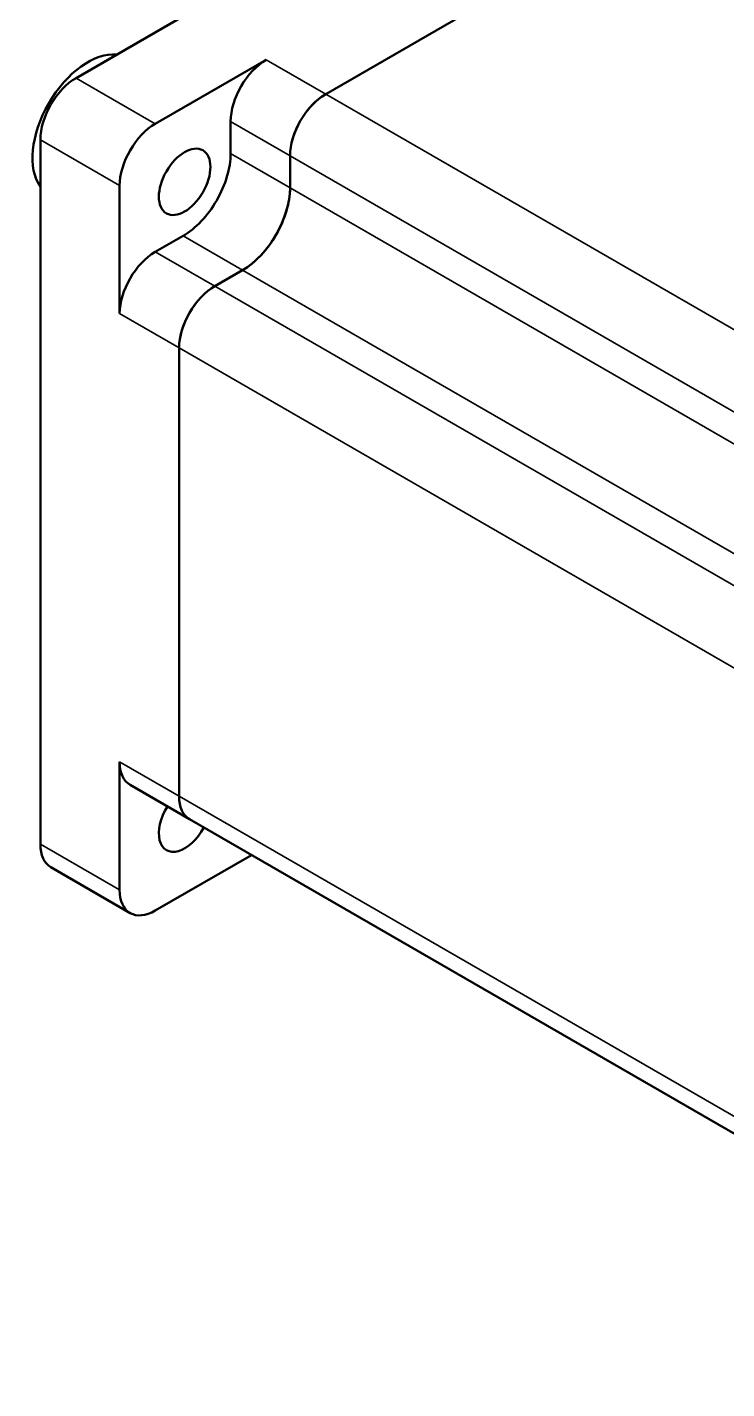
# Model space of a CAD drawing. Header units: millimetres. Extents: x 933 to 3019, y -139 to 594.
# Drawn here: x 1520.6 to 1583, y 384.4 to 505.9 of the extents above; entities that cross this region are included whole.
import ezdxf

# ---------------------------------------------------------------- set-up
doc = ezdxf.new("R2010")
doc.units = ezdxf.units.MM
doc.header["$LTSCALE"] = 2
doc.layers.add('외형선(ISO)', color=7, linetype='Continuous', lineweight=50)
doc.layers.add('좁은 외형선(ISO)', color=7, linetype='Continuous', lineweight=35)

msp = doc.modelspace()

# ---------------------------------------------------------------- linework, layer by layer
at = {"layer": '외형선(ISO)'}
for p, q in [((1524.9132, 501.3394), (1579.3604, 532.7745)), ((1581.8353, 519.9147), (1547.1871, 499.9105)), ((1547.1871, 499.9105), (1581.8353, 519.9147)), ((1541.8838, 502.9724), (1531.9843, 497.2569)), ((1538.7018, 497.461), (1538.7018, 494.6033)), ((1521.7312, 432.9578), (1521.7312, 495.828)), ((1544.0051, 491.5414), (1544.0051, 494.3992)), ((1544.0051, 491.5414), (1544.0051, 494.3992)), ((1528.8023, 491.7455), (1528.8023, 480.3146)), ((1534.4591, 487.2548), (1531.9843, 485.8259)), ((1539.7624, 484.1929), (1537.2876, 482.7641)), ((1539.7624, 484.1929), (1537.2876, 482.7641)), ((1534.1056, 477.2527), (1534.1056, 437.2444)), ((1534.1056, 437.2444), (1534.1056, 477.2527)), ((1528.8023, 440.3063), (1528.8023, 428.8753)), ((1529.7343, 438.2463), (1535.0376, 435.1844)), ((1535.0376, 435.1844), (1623.0724, 384.3575)), ((1531.9843, 427.0382), (1540.5657, 431.9927)), ((1529.7343, 426.8153), (1522.6632, 430.8978))]:
    msp.add_line(p, q, dxfattribs=at)
for centre, major_axis, start_param, end_param in [((1525.9739, 497.0528), (3.5, 6.0622), 0.24429864, 2.89729402), ((1541.8838, 499.2981), (-2.25, -3.8971), 3.92699082, 5.49778714), ((1524.9132, 497.6651), (-2.25, -3.8971), 3.92699082, 5.49778714), ((1547.1871, 496.2363), (-2.25, -3.8971), 3.92699082, 5.49778714), ((1547.1871, 496.2363), (2.25, 3.8971), 0.78539816, 2.35619449), ((1531.9843, 493.5827), (2.25, 3.8971), 0.78539816, 2.35619449), ((1534.4591, 492.1538), (-3, -5.1962), 0.78539816, 2.35619449), ((1539.7624, 489.0919), (-3, -5.1962), 0.78539816, 2.35619449), ((1539.7624, 489.0919), (3, 5.1962), 3.92699082, 5.49778714), ((1531.9843, 482.1517), (-2.25, -3.8971), 3.92699082, 5.49778714), ((1537.2876, 479.0898), (-2.25, -3.8971), 3.92699082, 5.49778714), ((1537.2876, 479.0898), (2.25, 3.8971), 0.78539816, 2.35619449), ((1531.9843, 442.1434), (-2.25, -3.8971), 5.49778714, 6.28318531), ((1534.6006, 435.244), (-1.625, -2.8146), 4.66101107, 7.90535954), ((1537.2876, 439.0815), (-2.25, -3.8971), 5.49778714, 6.28318531), ((1537.2876, 439.0815), (-2.25, -3.8971), 5.49778714, 6.28318531), ((1524.9132, 434.7949), (-2.25, -3.8971), 5.49778714, 6.28318531), ((1531.9843, 430.7124), (-2.25, -3.8971), 5.49778714, 7.06858347)]:
    msp.add_ellipse(centre, major_axis=major_axis, ratio=0.57735027, start_param=start_param, end_param=end_param, dxfattribs=at)
msp.add_ellipse((1534.6006, 492.0721), major_axis=(-1.625, -2.8146), ratio=0.57735027, dxfattribs=at)
at = {"layer": '좁은 외형선(ISO)'}
for p, q in [((1541.8838, 502.9724), (1547.1871, 499.9105)), ((1524.9132, 501.3394), (1531.9843, 497.2569)), ((1547.1871, 499.9105), (1626.9057, 453.8849)), ((1544.0051, 494.3992), (1538.7018, 497.461)), ((1528.8023, 491.7455), (1521.7312, 495.828)), ((1538.7018, 494.6033), (1544.0051, 491.5414)), ((1632.0399, 443.5722), (1544.0051, 494.3992)), ((1544.0051, 491.5414), (1632.0399, 440.7145)), ((1539.7624, 484.1929), (1534.4591, 487.2548)), ((1531.9843, 485.8259), (1537.2876, 482.7641)), ((1627.7972, 433.366), (1539.7624, 484.1929)), ((1537.2876, 482.7641), (1625.3224, 431.9372)), ((1534.1056, 477.2527), (1528.8023, 480.3146)), ((1622.1404, 426.4258), (1534.1056, 477.2527)), ((1528.8023, 440.3063), (1534.1056, 437.2444)), ((1534.1056, 437.2444), (1622.1404, 386.4175)), ((1521.7312, 432.9578), (1528.8023, 428.8753))]:
    msp.add_line(p, q, dxfattribs=at)

doc.saveas('drawing.dxf')
